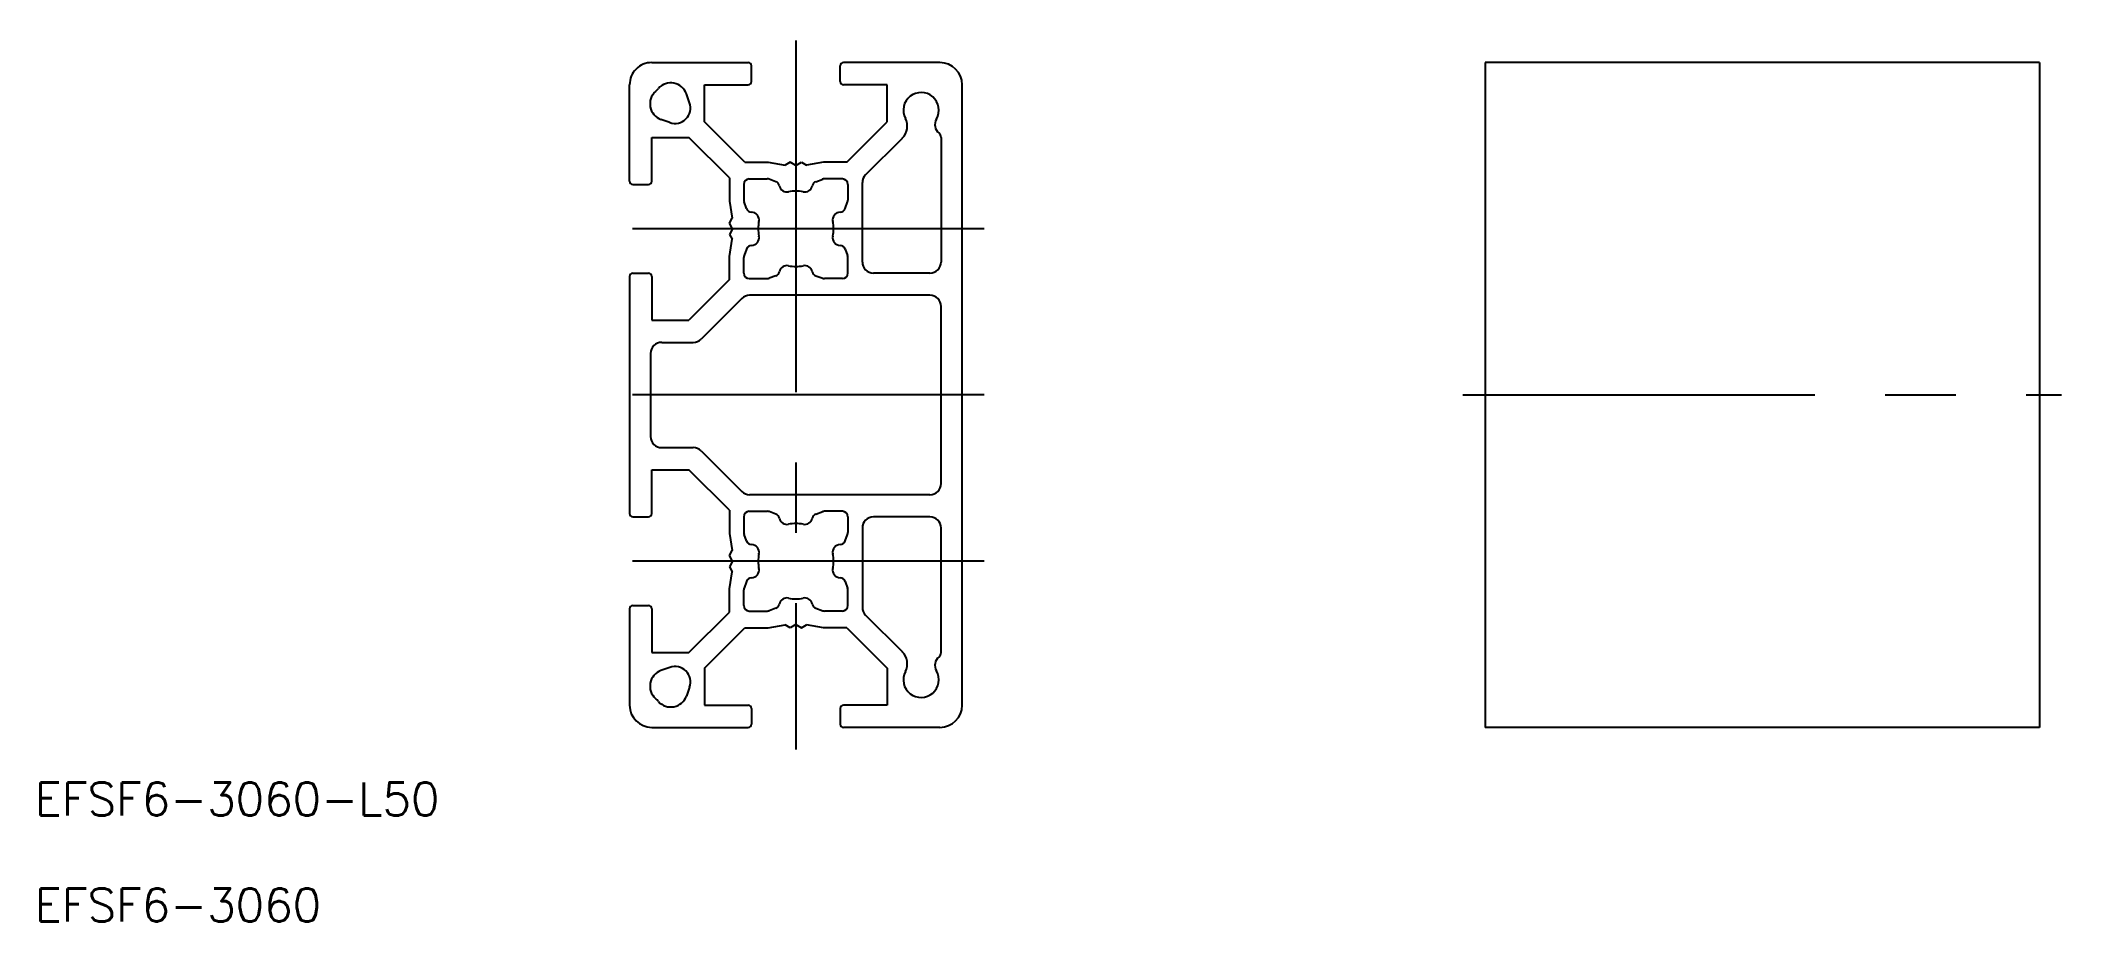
# Model space of a CAD drawing. Extents: x -68 to 114, y -33 to 47.
import ezdxf

# ---------------------------------------------------------------- set-up
doc = ezdxf.new("R2010")
doc.units = 0
doc.linetypes.add('CENTER', pattern=[50.8, 31.75, -6.35, 6.35, -6.35])
doc.layers.get('0').update_dxf_attribs({"linetype": 'CONTINUOUS'})
doc.layers.add('CENTER', color=1, linetype='CONTINUOUS')
doc.styles.get("Standard").update_dxf_attribs({"font": 'txt.shx', "height": 3, "bigfont": 'bigfont.shx'})

msp = doc.modelspace()

# ---------------------------------------------------------------- linework, layer by layer
at = {"color": 7, "linetype": 'CONTINUOUS'}
for p, q in [((-13, 45), (-4.3, 45)), ((-4, 43.3), (-4, 44.7)), ((4, 43.3), (4, 44.7)), ((13, 45), (4.3, 45)), ((112.18, 45), (62.18, 45)), ((62.18, 45), (62.18, -15)), ((112.18, 45), (112.18, -15)), ((-15, 34.3), (-15, 43)), ((-9.58, 41.38), (-9.87, 42.17)), ((-8.25, 43), (-4.3, 43)), ((-8.25, 39.66), (-8.25, 43)), ((8.25, 43), (4.3, 43)), ((8.25, 39.66), (8.25, 43)), ((15, -13), (15, 43)), ((-11.38, 39.58), (-12.17, 39.87)), ((-4.59, 36), (-8.25, 39.66)), ((4.59, 36), (8.25, 39.66)), ((-13, 34.3), (-13, 38.25)), ((-13, 38.25), (-9.66, 38.25)), ((-6, 34.59), (-9.66, 38.25)), ((6.29, 34.88), (9.61, 38.19)), ((13.1, 38.24), (13.1, 27)), ((-4.59, 36), (-2.5, 36)), ((-2.5, 36), (-0.95, 35.75)), ((-0.52, 36), (-0.95, 35.75)), ((0, 35.7), (-0.52, 36)), ((0, 35.7), (0.52, 36)), ((0.52, 36), (0.95, 35.75)), ((2.5, 36), (0.95, 35.75)), ((4.59, 36), (2.5, 36)), ((-14.7, 34), (-13.3, 34)), ((-6, 34.59), (-6, 32.5)), ((-4.7, 34), (-4.7, 32.59)), ((-4.2, 34.5), (-2.59, 34.5)), ((-1.8, 34.25), (-2.42, 34.47)), ((1.8, 34.25), (2.42, 34.47)), ((4.2, 34.5), (2.59, 34.5)), ((4.7, 34), (4.7, 32.59)), ((6, 27), (6, 34.17)), ((-6, 32.5), (-5.75, 30.95)), ((-4.46, 31.83), (-4.67, 32.42)), ((4.46, 31.83), (4.67, 32.42)), ((-6, 30.52), (-5.75, 30.95)), ((-5.7, 30), (-6, 30.52)), ((-5.7, 30), (-6, 29.48)), ((-6, 29.48), (-5.75, 29.05)), ((-6, 27.5), (-5.75, 29.05)), ((-6, 25.41), (-6, 27.5)), ((-4.7, 26), (-4.7, 27.41)), ((-4.46, 28.17), (-4.67, 27.58)), ((4.46, 28.17), (4.67, 27.58)), ((4.7, 26), (4.7, 27.41)), ((-15, 25.7), (-15, 4.3)), ((-14.7, 26), (-13.3, 26)), ((-13, 25.7), (-13, 21.75)), ((-1.8, 25.75), (-2.42, 25.53)), ((1.8, 25.75), (2.42, 25.53)), ((12.1, 26), (7, 26)), ((-6, 25.41), (-9.66, 21.75)), ((-4.88, 23.71), (-8.54, 20.04)), ((-4.2, 25.5), (-2.59, 25.5)), ((12.1, 24), (-4.17, 24)), ((4.2, 25.5), (2.59, 25.5)), ((13.1, 7), (13.1, 23)), ((-13, 21.75), (-9.66, 21.75)), ((-13.1, 18.75), (-13.1, 11.25)), ((-12.1, 19.75), (-9.25, 19.75)), ((-12.1, 10.25), (-9.25, 10.25)), ((-8.54, 9.96), (-4.88, 6.29)), ((-13, 8.25), (-9.66, 8.25)), ((-13, 4.3), (-13, 8.25)), ((-6, 4.59), (-9.66, 8.25)), ((12.1, 6), (-4.17, 6)), ((-14.7, 4), (-13.3, 4)), ((-6, 4.59), (-6, 2.5)), ((-4.7, 4), (-4.7, 2.59)), ((-4.2, 4.5), (-2.59, 4.5)), ((-1.8, 4.25), (-2.42, 4.47)), ((1.8, 4.25), (2.42, 4.47)), ((4.2, 4.5), (2.59, 4.5)), ((4.7, 4), (4.7, 2.59)), ((12.1, 4), (7, 4)), ((-6, 2.5), (-5.75, 0.95)), ((-4.46, 1.83), (-4.67, 2.42)), ((4.46, 1.83), (4.67, 2.42)), ((6, 3), (6, -4.17)), ((13.1, -8.24), (13.1, 3)), ((-6, 0.52), (-5.75, 0.95)), ((-5.7, 0), (-6, 0.52)), ((-5.7, 0), (-6, -0.52)), ((-6, -0.52), (-5.75, -0.95)), ((-6, -2.5), (-5.75, -0.95)), ((-6, -4.59), (-6, -2.5)), ((-4.7, -4), (-4.7, -2.59)), ((-4.46, -1.83), (-4.67, -2.42)), ((4.46, -1.83), (4.67, -2.42)), ((4.7, -4), (4.7, -2.59)), ((-15, -4.3), (-15, -13)), ((-14.7, -4), (-13.3, -4)), ((-13, -4.3), (-13, -8.25)), ((-9.66, -8.25), (-6, -4.59)), ((-4.2, -4.5), (-2.59, -4.5)), ((-1.8, -4.25), (-2.42, -4.47)), ((1.8, -4.25), (2.42, -4.47)), ((4.2, -4.5), (2.59, -4.5)), ((6.29, -4.88), (9.61, -8.19)), ((-8.25, -9.66), (-4.59, -6)), ((-4.59, -6), (-2.5, -6)), ((-2.5, -6), (-0.95, -5.75)), ((-0.52, -6), (-0.95, -5.75)), ((0, -5.7), (-0.52, -6)), ((0, -5.7), (0.52, -6)), ((0.52, -6), (0.95, -5.75)), ((2.5, -6), (0.95, -5.75)), ((4.59, -6), (2.5, -6)), ((4.59, -6), (8.25, -9.66)), ((-13, -8.25), (-9.66, -8.25)), ((-11.38, -9.58), (-12.17, -9.87)), ((-8.25, -9.66), (-8.25, -13)), ((8.25, -9.66), (8.25, -13)), ((-9.58, -11.38), (-9.87, -12.17)), ((-8.25, -13), (-4.3, -13)), ((-4, -13.3), (-4, -14.7)), ((4, -13.3), (4, -14.7)), ((8.25, -13), (4.3, -13)), ((-13, -15), (-4.3, -15)), ((13, -15), (4.3, -15)), ((112.18, -15), (62.18, -15))]:
    msp.add_line(p, q, dxfattribs=at)
for centre, radius, start, end in [((-13, 43), 2, 90.0001, 180.0001), ((-4.3, 44.7), 0.3, 360, 90), ((4.3, 44.7), 0.3, 90, 180), ((13, 43), 2, 0, 90), ((-11.66, 41.28), 1.5, 131.9598, 250), ((-15, 45), 3.5, 311.9598, 318.0402), ((-11.28, 41.66), 1.5, 20, 138.0402), ((-4.3, 43.3), 0.3, 270, 0), ((4.3, 43.3), 0.3, 180, 270), ((11.3, 40.7), 1.6, 329.9267, 207.4074), ((-10.9, 40.9), 1.4, 250, 20), ((8.53, 39.26), 1.52, 315, 27.4074), ((13.55, 39.4), 1, 149.9267, 230.7035), ((12.6, 38.24), 0.5, 0, 50.7035), ((7, 34.17), 1, 135, 180), ((-14.7, 34.3), 0.3, 180, 270), ((-13.3, 34.3), 0.3, 270, 0), ((-4.2, 34), 0.5, 90, 180), ((-2.59, 34), 0.5, 70, 90), ((-1.97, 33.78), 0.5, 11.7526, 70), ((-0.8, 34.02), 0.7, 191.7526, 281.2518), ((0, 30), 3.4, 78.7482, 101.2518), ((0.8, 34.02), 0.7, 258.7482, 348.2474), ((1.97, 33.78), 0.5, 110, 168.2474), ((2.59, 34), 0.5, 90, 110), ((4.2, 34), 0.5, 0, 90), ((-4.2, 32.59), 0.5, 180, 200), ((-3.99, 32), 0.5, 200, 268.3067), ((-4.02, 30.8), 0.7, 348.7482, 88.3067), ((4.02, 30.8), 0.7, 91.6933, 191.2518), ((3.99, 32), 0.5, 271.6933, 340), ((4.2, 32.59), 0.5, 340, 0), ((-4.02, 29.2), 0.7, 271.6933, 11.2518), ((0, 30), 3.4, 168.7482, 191.2518), ((4.02, 29.2), 0.7, 168.7482, 268.3067), ((0, 30), 3.4, 348.7482, 11.2518), ((-4.2, 27.41), 0.5, 160, 180), ((-3.99, 28), 0.5, 91.6933, 160), ((3.99, 28), 0.5, 20, 88.3067), ((4.2, 27.41), 0.5, 0, 20), ((-14.7, 25.7), 0.3, 90, 180), ((-13.3, 25.7), 0.3, 0, 90), ((-4.2, 26), 0.5, 180, 270), ((-2.59, 26), 0.5, 270, 290), ((-1.97, 26.22), 0.5, 290, 348.2474), ((-0.8, 25.98), 0.7, 78.7482, 168.2474), ((0, 30), 3.4, 258.7482, 281.2518), ((0.8, 25.98), 0.7, 11.7526, 101.2518), ((1.97, 26.22), 0.5, 191.7526, 250), ((2.59, 26), 0.5, 250, 270), ((4.2, 26), 0.5, 270, 0), ((7, 27), 1, 180, 270), ((12.1, 27), 1, 270, 0), ((-4.17, 23), 1, 90, 135), ((12.1, 23), 1, 0, 90), ((-12.1, 18.75), 1, 90, 180), ((-9.25, 20.75), 1, 270, 315), ((-12.1, 11.25), 1, 180, 270), ((-9.25, 9.25), 1, 45, 90), ((-4.17, 7), 1, 225, 270), ((12.1, 7), 1, 270, 0), ((-14.7, 4.3), 0.3, 180, 270), ((-13.3, 4.3), 0.3, 270, 0), ((-4.2, 4), 0.5, 90, 180), ((-2.59, 4), 0.5, 70, 90), ((-1.97, 3.78), 0.5, 11.7526, 70), ((-0.8, 4.02), 0.7, 191.7526, 281.2518), ((0.8, 4.02), 0.7, 258.7482, 348.2474), ((1.97, 3.78), 0.5, 110, 168.2474), ((2.59, 4), 0.5, 90, 110), ((4.2, 4), 0.5, 0, 90), ((7, 3), 1, 90, 180), ((12.1, 3), 1, 0, 90), ((-4.2, 2.59), 0.5, 180, 200), ((-3.99, 2), 0.5, 200, 268.3067), ((0, 0), 3.4, 78.7482, 101.2518), ((3.99, 2), 0.5, 271.6933, 340), ((4.2, 2.59), 0.5, 340, 0), ((-4.02, 0.8), 0.7, 348.7482, 88.3067), ((0, 0), 3.4, 168.7482, 191.2518), ((4.02, 0.8), 0.7, 91.6933, 191.2518), ((0, 0), 3.4, 348.7482, 11.2518), ((-3.99, -2), 0.5, 91.6933, 160), ((-4.02, -0.8), 0.7, 271.6933, 11.2518), ((4.02, -0.8), 0.7, 168.7482, 268.3067), ((3.99, -2), 0.5, 20, 88.3067), ((-4.2, -2.59), 0.5, 160, 180), ((-0.8, -4.02), 0.7, 78.7482, 168.2474), ((0, 0), 3.4, 258.7482, 281.2518), ((0.8, -4.02), 0.7, 11.7526, 101.2518), ((4.2, -2.59), 0.5, 0, 20), ((-14.7, -4.3), 0.3, 90, 180), ((-13.3, -4.3), 0.3, 0, 90), ((-4.2, -4), 0.5, 180, 270), ((-2.59, -4), 0.5, 270, 290), ((-1.97, -3.78), 0.5, 290, 348.2474), ((1.97, -3.78), 0.5, 191.7526, 250), ((2.59, -4), 0.5, 250, 270), ((4.2, -4), 0.5, 270, 0), ((7, -4.17), 1, 180, 225), ((8.53, -9.26), 1.52, 332.5926, 45), ((13.55, -9.4), 1, 129.2965, 210.0733), ((12.6, -8.24), 0.5, 309.2965, 0), ((-11.66, -11.28), 1.5, 110, 228.0402), ((-10.9, -10.9), 1.4, 340, 110), ((11.3, -10.7), 1.6, 152.5926, 30.0733), ((-15, -15), 3.5, 41.9598, 48.0402), ((-11.28, -11.66), 1.5, 221.9598, 340), ((-13, -13), 2, 180, 270), ((-4.3, -13.3), 0.3, 0, 90), ((4.3, -13.3), 0.3, 90, 180), ((13, -13), 2, 270, 360), ((-4.3, -14.7), 0.3, 270, 0), ((4.3, -14.7), 0.3, 180, 270)]:
    msp.add_arc(centre, radius, start, end, dxfattribs=at)
at = {"layer": 'CENTER', "color": 1, "linetype": 'CENTER'}
for p, q in [((0, 47), (0, -17)), ((17, 30), (-17, 30)), ((17, 15), (-17, 15)), ((60.18, 15), (114.18, 15)), ((17, 0), (-17, 0))]:
    msp.add_line(p, q, dxfattribs=at)

# ---------------------------------------------------------------- texts
at = {"color": 7, "linetype": 'CONTINUOUS'}
for s, p in [('EFSF6-3060-L50', (-68.66, -22.96)), ('EFSF6-3060', (-68.66, -32.53))]:
    msp.add_text(s, height=3, dxfattribs=at).set_placement(p)

doc.saveas('drawing.dxf')
